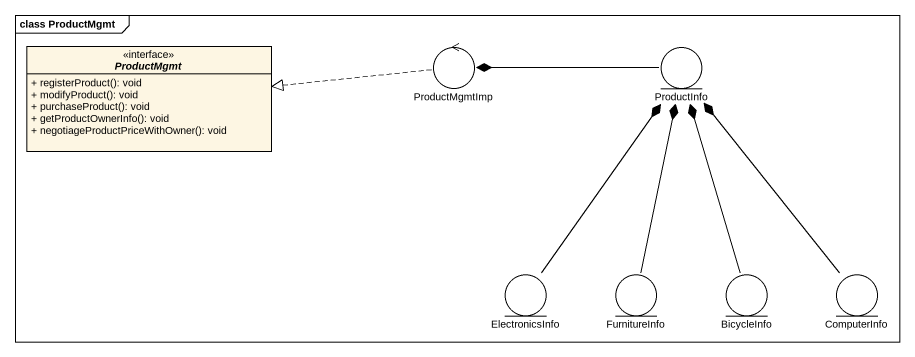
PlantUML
@startuml
mainframe class ProductMgmt
allowmixing
hide circle
hide empty members
skinparam classAttributeIconSize 0
interface ProductMgmt {
  + registerProduct(): void
  + modifyProduct(): void
  + purchaseProduct(): void
  + getProductOwnerInfo(): void
  + negotiageProductPriceWithOwner(): void
}
control ProductMgmtImp
entity ProductInfo
entity ElectronicsInfo
entity FurnitureInfo
entity BicycleInfo
entity ComputerInfo
ProductMgmtImp .left.|> ProductMgmt
ProductInfo -left-* ProductMgmtImp
ElectronicsInfo -up-* ProductInfo
FurnitureInfo -up-* ProductInfo
BicycleInfo -up-* ProductInfo
ComputerInfo -up-* ProductInfo
@enduml
